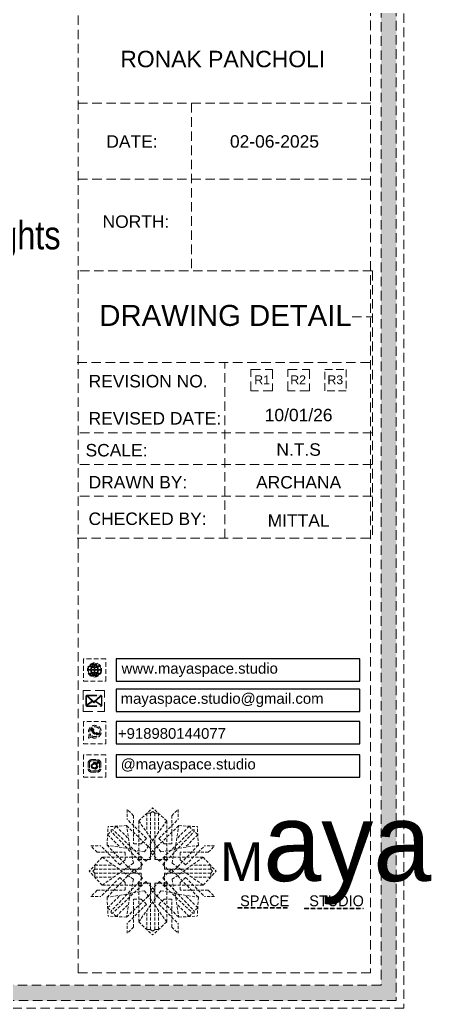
# Model space of a CAD drawing. Header units: millimetres. Extents: x 56222 to 3066687, y -650199 to -121287.
# Drawn here: x 134266.8 to 134310.4, y -183615.9 to -183511.1 of the extents above; entities that cross this region are included whole.
import ezdxf
from ezdxf import colors
from ezdxf.entities.mleader import LeaderData, LeaderLine
from ezdxf.enums import TextEntityAlignment as Align
from ezdxf.math import Vec2, Vec3

# ---------------------------------------------------------------- set-up
doc = ezdxf.new("R2010")
doc.units = ezdxf.units.MM
doc.header["$MEASUREMENT"] = 0
doc.linetypes.add('DASHEDX2', pattern=[1.5, 1, -0.5])
for name, color, linetype, lineweight in [('Dimension', 10, 'DASHEDX2', 20), ('NAME PLATE', 7, 'Continuous', 25), ('Text', 7, 'Continuous', 15)]:
    doc.layers.add(name, color=color, linetype=linetype, lineweight=lineweight)
doc.styles.add('Arial', font='arial.ttf')
doc.styles.get("Standard").update_dxf_attribs({"font": 'arial.ttf', "height": 6})
doc.styles.add('style4', font='ARIALN.TTF')

# ---------------------------------------------------------------- blocks, each defined once
blk = doc.blocks.new('FSFSF')
at = {"color": 42, "lineweight": 5, "true_color": 0xe0ac11}
for p, q in [((28600.03, 143.51), (28600.03, 140.16)), ((28602.15, 141.41), (28600.03, 143.51)), ((28603.86, 139.69), (28608.58, 144.08)), ((28613.31, 139.69), (28608.58, 144.08)), ((28615.02, 141.41), (28617.14, 143.51)), ((28617.14, 143.51), (28617.14, 140.16)), ((28606.47, 133.76), (28600.03, 140.16)), ((28602.15, 141.41), (28602.15, 131.95)), ((28607.9, 142.22), (28606.58, 142.22)), ((28606.58, 142.22), (28606.58, 135.84)), ((28607.9, 142.22), (28608.58, 142.85)), ((28607.9, 142.22), (28607.9, 126.58)), ((28609.27, 142.22), (28608.59, 142.85)), ((28609.27, 142.22), (28609.27, 126.58)), ((28609.27, 142.22), (28610.59, 142.22)), ((28610.59, 142.22), (28610.59, 135.84)), ((28610.7, 133.76), (28617.14, 140.16)), ((28615.02, 141.41), (28615.02, 131.95)), ((28593.19, 131.45), (28593.54, 137.71)), ((28599.8, 138.06), (28593.54, 137.71)), ((28596.24, 137.86), (28595.12, 136.69)), ((28596.24, 137.86), (28600.47, 133.65)), ((28601.03, 130), (28599.8, 138.06)), ((28599.8, 138.05), (28608.58, 129.56)), ((28603.86, 126.58), (28603.86, 139.69)), ((28603.86, 139.69), (28608.58, 133.02)), ((28613.31, 139.69), (28608.59, 133.02)), ((28617.37, 138.05), (28608.59, 129.56)), ((28613.31, 126.58), (28613.31, 139.69)), ((28616.14, 130), (28617.37, 138.06)), ((28620.93, 137.86), (28616.7, 133.65)), ((28617.37, 138.06), (28623.63, 137.71)), ((28620.93, 137.86), (28622.05, 136.69)), ((28624, 131.45), (28623.65, 137.71)), ((28593.39, 135), (28594.56, 136.12)), ((28593.39, 135), (28597.6, 130.78)), ((28595.12, 136.69), (28594.53, 136.69)), ((28594.56, 136.12), (28594.56, 136.71)), ((28605.17, 124.98), (28594.56, 136.12)), ((28606.27, 126.08), (28595.12, 136.69)), ((28606.47, 133.76), (28604.75, 131.95)), ((28610.7, 133.76), (28612.42, 131.95)), ((28610.9, 126.08), (28622.05, 136.69)), ((28612.02, 124.98), (28622.62, 136.12)), ((28623.8, 135), (28619.59, 130.78)), ((28622.05, 136.69), (28622.64, 136.69)), ((28622.62, 136.12), (28622.62, 136.71)), ((28623.8, 135), (28622.62, 136.12)), ((28587.73, 131.22), (28591.08, 131.22)), ((28589.84, 129.1), (28587.73, 131.22)), ((28597.49, 124.78), (28591.08, 131.22)), ((28593.19, 131.45), (28601.69, 122.67)), ((28601.25, 130.22), (28593.19, 131.45)), ((28602.07, 125.39), (28601.25, 130.22)), ((28604.75, 131.95), (28602.15, 131.95)), ((28605.86, 129.18), (28608.58, 133.02)), ((28611.31, 129.18), (28608.59, 133.02)), ((28612.42, 131.95), (28615.02, 131.95)), ((28615.12, 125.39), (28615.94, 130.22)), ((28623.99, 131.45), (28615.5, 122.67)), ((28615.94, 130.22), (28624, 131.45)), ((28619.7, 124.78), (28626.1, 131.22)), ((28629.45, 131.22), (28626.1, 131.22)), ((28627.34, 129.1), (28629.45, 131.22)), ((28591.56, 127.39), (28587.17, 122.66)), ((28589.84, 129.1), (28599.29, 129.1)), ((28604.66, 127.39), (28591.56, 127.39)), ((28591.56, 127.39), (28598.23, 122.67)), ((28599.29, 126.5), (28599.29, 129.1)), ((28605.86, 129.18), (28601.03, 130)), ((28603.68, 126.54), (28603.68, 127.39)), ((28604.71, 127.57), (28603.86, 127.57)), ((28604.66, 123.35), (28604.66, 127.39)), ((28604.7, 126.58), (28604.71, 127.57)), ((28606.27, 126.08), (28608.58, 128.27)), ((28607.9, 128.92), (28608.58, 129.56)), ((28607.9, 128.92), (28608.58, 128.27)), ((28609.27, 128.92), (28608.59, 129.56)), ((28609.27, 128.92), (28608.59, 128.27)), ((28610.9, 126.08), (28608.59, 128.27)), ((28611.31, 129.18), (28616.14, 130)), ((28612.46, 126.58), (28612.46, 127.57)), ((28612.46, 127.57), (28613.31, 127.57)), ((28612.52, 123.35), (28612.52, 127.39)), ((28612.52, 127.39), (28625.63, 127.39)), ((28613.51, 126.54), (28613.51, 127.39)), ((28627.34, 129.1), (28617.89, 129.1)), ((28617.89, 126.5), (28617.89, 129.1)), ((28625.63, 127.39), (28618.96, 122.67)), ((28625.63, 127.39), (28630.02, 122.66)), ((28589.03, 123.35), (28589.03, 124.67)), ((28589.03, 124.67), (28595.4, 124.67)), ((28597.49, 124.78), (28599.29, 126.5)), ((28602.07, 125.39), (28598.23, 122.67)), ((28605.17, 124.98), (28602.97, 122.67)), ((28604.66, 126.54), (28603.68, 126.54)), ((28607.9, 126.58), (28603.86, 126.58)), ((28609.27, 126.58), (28613.31, 126.58)), ((28612.02, 124.98), (28614.21, 122.67)), ((28612.52, 126.54), (28613.51, 126.54)), ((28615.12, 125.39), (28618.96, 122.67)), ((28619.7, 124.78), (28617.89, 126.5)), ((28628.16, 124.67), (28621.78, 124.67)), ((28628.16, 123.35), (28628.16, 124.67)), ((28591.56, 117.94), (28587.17, 122.66)), ((28589.03, 123.35), (28588.4, 122.67)), ((28589.03, 121.98), (28588.4, 122.65)), ((28589.03, 123.35), (28604.66, 123.35)), ((28589.03, 121.98), (28604.66, 121.98)), ((28589.03, 121.98), (28589.03, 120.66)), ((28589.03, 120.66), (28595.4, 120.66)), ((28597.49, 120.54), (28591.08, 114.11)), ((28591.56, 117.94), (28598.23, 122.65)), ((28593.19, 113.88), (28601.69, 122.65)), ((28605.17, 120.35), (28594.56, 109.2)), ((28597.49, 120.54), (28599.29, 118.83)), ((28602.07, 119.94), (28598.23, 122.65)), ((28602.33, 123.35), (28601.69, 122.67)), ((28602.33, 121.98), (28601.69, 122.65)), ((28602.33, 123.35), (28602.97, 122.67)), ((28602.33, 121.98), (28602.97, 122.65)), ((28605.17, 120.35), (28602.97, 122.65)), ((28604.66, 121.98), (28604.66, 117.94)), ((28612.02, 120.35), (28614.21, 122.65)), ((28612.02, 120.35), (28622.62, 109.2)), ((28628.16, 123.35), (28612.52, 123.35)), ((28612.52, 121.98), (28612.52, 117.94)), ((28628.16, 121.98), (28612.52, 121.98)), ((28614.85, 123.35), (28614.21, 122.67)), ((28614.85, 121.98), (28614.21, 122.65)), ((28614.85, 123.35), (28615.5, 122.67)), ((28614.85, 121.98), (28615.5, 122.65)), ((28615.12, 119.94), (28618.96, 122.65)), ((28623.99, 113.88), (28615.5, 122.65)), ((28619.7, 120.54), (28617.89, 118.83)), ((28625.63, 117.94), (28618.96, 122.65)), ((28619.7, 120.54), (28626.1, 114.11)), ((28628.16, 120.66), (28621.78, 120.66)), ((28625.63, 117.94), (28630.02, 122.66)), ((28628.16, 123.35), (28628.78, 122.67)), ((28628.16, 121.98), (28628.78, 122.65)), ((28628.16, 121.98), (28628.16, 120.66)), ((28604.66, 117.94), (28591.56, 117.94)), ((28606.27, 119.15), (28595.12, 108.54)), ((28599.29, 118.83), (28599.29, 116.23)), ((28602.07, 119.94), (28601.25, 115.1)), ((28604.66, 118.78), (28603.68, 118.78)), ((28603.68, 118.78), (28603.68, 117.94)), ((28607.9, 118.65), (28603.86, 118.65)), ((28603.86, 118.65), (28603.86, 105.54)), ((28604.71, 117.66), (28603.86, 117.66)), ((28604.7, 118.65), (28604.71, 117.66)), ((28606.27, 119.15), (28608.58, 116.96)), ((28607.9, 103.01), (28607.9, 118.65)), ((28607.9, 116.31), (28608.58, 116.96)), ((28610.9, 119.15), (28608.59, 116.96)), ((28609.27, 116.31), (28608.59, 116.96)), ((28609.27, 118.65), (28613.31, 118.65)), ((28609.27, 103.01), (28609.27, 118.65)), ((28610.9, 119.15), (28622.05, 108.54)), ((28612.46, 118.65), (28612.46, 117.66)), ((28612.46, 117.66), (28613.31, 117.66)), ((28612.52, 118.78), (28613.51, 118.78)), ((28612.52, 117.94), (28625.63, 117.94)), ((28613.31, 118.65), (28613.31, 105.54)), ((28613.51, 118.78), (28613.51, 117.94)), ((28615.12, 119.94), (28615.94, 115.1)), ((28617.89, 118.83), (28617.89, 116.23)), ((28589.84, 116.23), (28587.73, 114.11)), ((28587.73, 114.11), (28591.08, 114.11)), ((28589.84, 116.23), (28599.29, 116.23)), ((28601.25, 115.1), (28593.19, 113.87)), ((28593.19, 113.87), (28593.54, 107.62)), ((28593.39, 110.32), (28597.6, 114.55)), ((28599.8, 107.17), (28608.58, 115.67)), ((28601.03, 115.23), (28599.8, 107.17)), ((28605.86, 116.05), (28601.03, 115.23)), ((28605.86, 116.05), (28608.58, 112.21)), ((28607.9, 116.31), (28608.58, 115.67)), ((28609.27, 116.31), (28608.59, 115.67)), ((28611.31, 116.05), (28608.59, 112.21)), ((28617.37, 107.17), (28608.59, 115.67)), ((28611.31, 116.05), (28616.14, 115.23)), ((28615.94, 115.1), (28624, 113.87)), ((28616.14, 115.23), (28617.37, 107.17)), ((28627.34, 116.23), (28617.89, 116.23)), ((28623.8, 110.32), (28619.59, 114.55)), ((28624, 113.87), (28623.65, 107.62)), ((28629.45, 114.11), (28626.1, 114.11)), ((28627.34, 116.23), (28629.45, 114.11)), ((28593.39, 110.32), (28594.56, 109.2)), ((28596.24, 107.37), (28600.47, 111.58)), ((28606.47, 111.47), (28600.03, 105.07)), ((28602.15, 103.82), (28602.15, 113.27)), ((28604.75, 113.27), (28602.15, 113.27)), ((28603.86, 105.54), (28608.58, 112.21)), ((28606.47, 111.47), (28604.75, 113.27)), ((28613.31, 105.54), (28608.59, 112.21)), ((28610.7, 111.47), (28612.42, 113.27)), ((28610.7, 111.47), (28617.14, 105.07)), ((28612.42, 113.27), (28615.02, 113.27)), ((28615.02, 103.82), (28615.02, 113.27)), ((28620.93, 107.37), (28616.7, 111.58)), ((28623.8, 110.32), (28622.62, 109.2)), ((28599.8, 107.17), (28593.54, 107.52)), ((28595.12, 108.54), (28594.53, 108.54)), ((28594.56, 109.2), (28594.56, 108.61)), ((28596.24, 107.37), (28595.12, 108.54)), ((28606.58, 103.01), (28606.58, 109.38)), ((28610.59, 103.01), (28610.59, 109.38)), ((28617.37, 107.17), (28623.63, 107.52)), ((28620.93, 107.37), (28622.05, 108.54)), ((28622.05, 108.54), (28622.64, 108.54)), ((28622.62, 109.2), (28622.62, 108.61)), ((28600.03, 101.71), (28600.03, 105.07)), ((28602.15, 103.82), (28600.03, 101.71)), ((28603.86, 105.54), (28608.58, 101.15)), ((28613.31, 105.54), (28608.58, 101.15)), ((28615.02, 103.82), (28617.14, 101.71)), ((28617.14, 101.71), (28617.14, 105.07)), ((28607.9, 103.01), (28606.58, 103.01)), ((28607.9, 103.01), (28608.58, 102.38)), ((28609.27, 103.01), (28608.59, 102.38)), ((28609.27, 103.01), (28610.59, 103.01))]:
    blk.add_line(p, q, dxfattribs=at)
blk = doc.blocks.new('hgwg')
at = {"layer": 'Dimension', "true_color": 0xd39e00}
h = blk.add_hatch(color=42, dxfattribs=at)
h.dxf.hatch_style = 1
h.paths.add_polyline_path([(27505.71, 45.05), (27494.27, 45.05), (27494.27, 44.9), (27505.71, 44.9)])
h = blk.add_hatch(color=42, dxfattribs=at)
h.dxf.hatch_style = 1
h.paths.add_polyline_path([(27523.3, 44.9), (27509.68, 44.9), (27509.68, 44.75), (27523.3, 44.75)])
at = {"layer": 'Dimension', "color": 42, "true_color": 0xd39e00}
for p, q in [((27494.27, 45.05), (27505.71, 45.05)), ((27494.27, 44.9), (27494.27, 45.05)), ((27494.27, 44.9), (27505.71, 44.9)), ((27505.71, 45.05), (27505.71, 44.9)), ((27509.68, 44.9), (27523.3, 44.9)), ((27509.68, 44.9), (27509.68, 44.75)), ((27509.68, 44.75), (27523.3, 44.75)), ((27523.3, 44.75), (27523.3, 44.9))]:
    blk.add_line(p, q, dxfattribs=at)
at = {"layer": 'Dimension', "color": 42, "true_color": 0xd39e00, "attachment_point": 1}
for s, width, insert, char_height in [('{\\fCinzel|b0|i0|c0|p2;\\H1.5x;M\\fAmsterdam One|b0|i0|c0|p2;\\H2x;aya}', 85.3277, (27490.17, 69.17), 6), ('{\\fCinzel|b0|i0|c0|p0;SPACE     STUDIO}', 66.129, (27494.83, 47.86), 2.5)]:
    blk.add_mtext_dynamic_manual_height_columns(s, width=width, gutter_width=30, heights=[0], dxfattribs=dict(at, insert=insert, char_height=char_height))
blk = doc.blocks.new('aggerg')
at = {"layer": 'Dimension', "color": 42, "true_color": 0xd39e00}
blk.add_lwpolyline([(-1.41, 1.41), (1.41, 1.41), (1.41, -1.41), (-1.41, -1.41)], close=True, dxfattribs=at)
at = {"layer": 'NAME PLATE', "lineweight": 0, "insert": (-0.03, 0.62), "char_height": 1.151, "width": 2.2458, "attachment_point": 2, "style": 'Arial'}
blk.add_mtext('R3', dxfattribs=at)
blk = doc.blocks.new('QEGW4TG')
at = {"layer": 'Dimension', "true_color": 0x000000}
h = blk.add_hatch(color=18, dxfattribs=at)
h.dxf.hatch_style = 1
h.paths.add_polyline_path([(2.69, 1.93, 0.170513), (2.95, 1.97, 0.190337), (3.11, 2.18, 0.316231), (3.07, 2.28), (2.79, 2.37, 0.273721), (2.69, 2.34, 0.040749), (2.63, 2.27, -0.441282), (2.53, 2.25, -0.11828), (2.06, 2.64, -0.441282), (2.07, 2.74, 0.040749), (2.13, 2.81, 0.290083), (2.14, 2.92), (2.01, 3.18, 0.316231), (1.91, 3.2, 0.190337), (1.73, 3, 0.170513), (1.72, 2.74, 0.252784)], flags=0)
h.paths.add_polyline_path([(1.19, 1.98), (1.03, 1.3, 0.550912), (1.11, 1.23), (1.75, 1.39, 6.344125)])
h.paths.add_polyline_path([(1.81, 1.7), (1.4, 1.6), (1.5, 2.03, -9.071339)], flags=16)
h.paths.add_polyline_path([(3.11, 2.16, -0.17811), (2.95, 1.97, -0.170513), (2.69, 1.93, -0.252784), (1.72, 2.74, -0.170513), (1.73, 3, -0.17811), (1.89, 3.19, -0.370089), (2.01, 3.18), (2.14, 2.92, -0.307185), (2.13, 2.8, -0.041087), (2.06, 2.73, 0.321676), (2.05, 2.65, 0.126524), (2.55, 2.24, 0.312216), (2.62, 2.26, -0.041087), (2.68, 2.34, -0.290673), (2.79, 2.37), (3.07, 2.28, -0.370089)], flags=0)
h = blk.add_hatch(color=18, dxfattribs=at)
h.dxf.hatch_style = 1
h.paths.add_polyline_path([(2.79, 2.37, 0.273721), (2.69, 2.34, 0.040749), (2.63, 2.27, -0.441282), (2.53, 2.25, -0.11828), (2.06, 2.64, -0.441282), (2.07, 2.74, 0.040749), (2.13, 2.81, 0.290083), (2.14, 2.92), (2.01, 3.18, 0.316231), (1.91, 3.2, 0.190337), (1.73, 3, 0.170513), (1.72, 2.74, 0.252784), (2.69, 1.93, 0.170513), (2.95, 1.97, 0.190337), (3.11, 2.18, 0.316231), (3.07, 2.28)])
for p, q in [((2.01, 3.18), (2.14, 2.92)), ((3.07, 2.28), (2.8, 2.36)), ((1.19, 1.98), (1.03, 1.3)), ((1.1, 1.23), (1.75, 1.39)), ((1.5, 2.03), (1.4, 1.6)), ((1.4, 1.6), (1.81, 1.7))]:
    blk.add_line(p, q)
blk.add_lwpolyline([(0, 0), (4.68, 0), (4.68, 4.68), (0, 4.68)], close=True)
for centre, radius, start, end in [((2.39, 2.56), 1.34, 241.4727, 205.6422), ((2.39, 2.56), 1.04, 235.9962, 210.8333), ((2.09, 2.87), 0.39, 159.7007, 198.4072), ((2.96, 3.23), 1.33, 201.4218, 258.1669), ((2.07, 2.87), 0.364, 118.9685, 159.3648), ((1.94, 3.12), 0.0896, 41.8985, 123.1344), ((2.11, 2.68), 0.066, 135.9932, 224.8892), ((1.67, 3.16), 0.586, 312.4617, 321.8728), ((3.12, 3.42), 1.31, 216.5455, 243.5279), ((2.05, 2.87), 0.104, 320.3924, 28.6971), ((2.57, 2.3), 0.066, 234.2482, 323.1441), ((3.11, 1.94), 0.586, 137.2645, 146.6756), ((2.76, 2.27), 0.104, 70.4402, 138.745), ((2.76, 2.29), 0.364, 299.7725, 340.1688), ((3.03, 2.2), 0.0896, 336.0029, 57.2388), ((1.09, 1.29), 0.0598, 164.8483, 282.1458), ((2.75, 2.31), 0.39, 260.7301, 299.4366)]:
    blk.add_arc(centre, radius, start, end)
blk = doc.blocks.new('ASGERG')
at = {"layer": 'Dimension', "true_color": 0x000000}
h = blk.add_hatch(color=18, dxfattribs=at)
h.dxf.hatch_style = 1
h.paths.add_polyline_path([(0.99, 1.7, 0.353872), (1.69, 1.03), (2.96, 1.03, 0.353872), (3.66, 1.7), (3.66, 2.99, 0.353872), (2.96, 3.67), (1.69, 3.67, 0.353872), (0.99, 2.99)])
h.paths.add_polyline_path([(1.27, 2.97, -0.353872), (1.72, 3.4), (2.94, 3.4, -0.353872), (3.38, 2.97), (3.38, 1.72, -0.353872), (2.94, 1.3), (1.72, 1.3, -0.353872), (1.27, 1.72)], flags=16)
h.paths.add_polyline_path([(3.02, 2.35, -1), (1.64, 2.35, -1)], flags=0)
h.paths.add_polyline_path([(2.74, 2.35, -1), (1.92, 2.35, -1)], flags=0)
h.paths.add_polyline_path([(2.86, 3.02, -1), (3.19, 3.02, -1)], flags=0)
h.paths.add_polyline_path([(1.64, 2.35, 1), (3.02, 2.35, 1)], flags=0)
h = blk.add_hatch(color=18, dxfattribs=at)
h.dxf.hatch_style = 1
h.paths.add_polyline_path([(1.64, 2.35, 1), (3.02, 2.35, 1)])
h.paths.add_polyline_path([(2.74, 2.35, -1), (1.92, 2.35, -1)], flags=16)
h = blk.add_hatch(color=18, dxfattribs=at)
h.dxf.hatch_style = 1
h.paths.add_polyline_path([(3.19, 3.02, 1), (2.86, 3.02, 1)])
for p, q in [((0.99, 2.99), (0.99, 1.7)), ((1.27, 2.97), (1.27, 1.72)), ((1.69, 3.67), (2.96, 3.67)), ((2.94, 3.4), (1.72, 3.4)), ((3.38, 2.97), (3.38, 1.72)), ((3.66, 2.99), (3.66, 1.7)), ((1.69, 1.03), (2.96, 1.03)), ((2.94, 1.3), (1.72, 1.3))]:
    blk.add_line(p, q)
blk.add_lwpolyline([(0, 0), (4.68, 0), (4.68, 4.68), (0, 4.68)], close=True)
for centre, radius in [((2.33, 2.35), 0.694), ((2.33, 2.35), 0.414), ((3.02, 3.02), 0.168)]:
    blk.add_circle(centre, radius)
for centre, radius, start, end in [((1.76, 2.89), 0.778, 94.8631, 172.8127), ((1.76, 2.91), 0.491, 94.8631, 172.8127), ((2.9, 2.91), 0.491, 7.1873, 85.1369), ((2.89, 2.89), 0.778, 7.1873, 85.1369), ((1.76, 1.8), 0.778, 187.1873, 265.1369), ((1.76, 1.78), 0.491, 187.1873, 265.1369), ((2.9, 1.78), 0.491, 274.8631, 352.8127), ((2.89, 1.8), 0.778, 274.8631, 352.8127)]:
    blk.add_arc(centre, radius, start, end)
blk = doc.blocks.new('DTGWEGEARG')
at = {"layer": 'Dimension', "true_color": 0x000000}
h = blk.add_hatch(color=18, dxfattribs=at)
h.dxf.hatch_style = 1
h.paths.add_polyline_path([(3.83, 2.34, 1), (0.85, 2.34, 1)])
h.paths.add_polyline_path([(2.51, 1.01, 0.105795), (2.96, 1.58, -0.055205), (3.3, 1.41, -0.169822)], flags=16)
h.paths.add_polyline_path([(2.41, 1.12), (2.41, 1.69, -0.058279), (2.81, 1.63, -0.103353)], flags=16)
h.paths.add_polyline_path([(2.26, 1.13, -0.101741), (1.87, 1.63, -0.057171), (2.26, 1.69)], flags=16)
h.paths.add_polyline_path([(2.17, 1.01, -0.169822), (1.38, 1.41, -0.055205), (1.72, 1.58, 0.105795)], flags=16)
h.paths.add_polyline_path([(3.02, 1.72, 0.081336), (3.13, 2.27), (3.68, 2.27, -0.152069), (3.4, 1.52, 0.05687)], flags=16)
h.paths.add_polyline_path([(2.87, 1.77, 0.061945), (2.41, 1.84), (2.41, 2.27), (2.98, 2.27, -0.081344)], flags=16)
h.paths.add_polyline_path([(2.26, 1.84, 0.060923), (1.8, 1.77, -0.081344), (1.7, 2.27), (2.26, 2.27)], flags=16)
h.paths.add_polyline_path([(1.66, 1.72, 0.05687), (1.28, 1.52, -0.152069), (1, 2.27), (1.55, 2.27, 0.081336)], flags=16)
h.paths.add_polyline_path([(2.41, 2.42), (2.41, 2.83, 0.061945), (2.87, 2.91, -0.080009), (2.98, 2.42)], flags=16)
h.paths.add_polyline_path([(3.13, 2.42, 0.080116), (3.02, 2.96, 0.05687), (3.4, 3.16, 0.028258), (3.3, 3.27, -0.055205), (2.96, 3.1, 0.105795), (2.51, 3.67, -0.36029), (3.68, 2.42)], flags=16)
h.paths.add_polyline_path([(2.26, 2.42), (1.7, 2.42, -0.080009), (1.8, 2.91, 0.060923), (2.26, 2.84)], flags=16)
h.paths.add_polyline_path([(1.55, 2.42), (1, 2.42, -0.150466), (1.28, 3.16, 0.05687), (1.66, 2.96, 0.080116)], flags=16)
h.paths.add_polyline_path([(2.41, 2.98), (2.41, 3.56, -0.103353), (2.81, 3.05, -0.058279)], flags=16)
h.paths.add_polyline_path([(2.26, 2.99, -0.057171), (1.87, 3.05, -0.101741), (2.26, 3.55)], flags=16)
h.paths.add_polyline_path([(1.72, 3.1, -0.055205), (1.38, 3.27, -0.169822), (2.17, 3.67, 0.105795)], flags=16)
blk.add_lwpolyline([(0, 0), (4.68, 0), (4.68, 4.68), (0, 4.68)], close=True)
at = {"layer": 'Dimension', "color": 18, "true_color": 0x000000}
for p, q in [((1, 2.42), (1.55, 2.42)), ((1, 2.27), (1.55, 2.27)), ((1.7, 2.42), (2.26, 2.42)), ((1.7, 2.27), (2.26, 2.27)), ((2.26, 3.55), (2.26, 2.99)), ((2.26, 2.84), (2.26, 2.42)), ((2.26, 2.27), (2.26, 1.84)), ((2.41, 3.56), (2.41, 2.98)), ((2.41, 2.83), (2.41, 2.42)), ((2.41, 2.42), (2.98, 2.42)), ((2.41, 2.27), (2.98, 2.27)), ((2.41, 2.27), (2.41, 1.84)), ((3.13, 2.42), (3.68, 2.42)), ((3.13, 2.27), (3.68, 2.27)), ((2.26, 1.69), (2.26, 1.13)), ((2.41, 1.69), (2.41, 1.12))]:
    blk.add_line(p, q, dxfattribs=at)
blk.add_circle((2.34, 2.34), 1.49, dxfattribs=at)
for centre, radius, start, end in [((2.34, 2.34), 1.34, 142.3819, 176.6093), ((2.34, 2.34), 1.34, 183.0315, 217.6181), ((2.34, 4.74), 1.9, 236.1399, 249.1595), ((2.34, 2.34), 1.34, 97.3549, 135.9073), ((2.34, 4.74), 1.75, 236.7417, 249.3811), ((3.28, 2.34), 1.73, 159.0567, 177.3789), ((3.28, 2.34), 1.73, 182.3435, 200.9433), ((3.28, 2.34), 1.58, 158.8325, 177.1302), ((3.28, 2.34), 1.58, 182.5658, 201.1675), ((3.28, 2.34), 1.73, 129.9301, 154.0867), ((2.34, 4.74), 1.9, 253.6799, 267.6253), ((3.28, 2.34), 1.58, 130.1073, 153.3446), ((2.34, 4.74), 1.75, 254.3336, 267.422), ((1.4, 2.34), 1.58, 26.6554, 50.2584), ((2.34, 4.74), 1.75, 272.3248, 285.6664), ((2.34, 4.74), 1.9, 272.1415, 286.3201), ((2.34, 2.34), 1.34, 3.3907, 82.6451), ((1.4, 2.34), 1.73, 25.9133, 50.0699), ((1.4, 2.34), 1.58, 2.8698, 21.1675), ((1.4, 2.34), 1.58, 338.8325, 357.4342), ((2.34, 4.74), 1.75, 290.6189, 303.2583), ((2.34, 4.74), 1.9, 290.8405, 303.8601), ((1.4, 2.34), 1.73, 2.6211, 20.9433), ((1.4, 2.34), 1.73, 339.0567, 357.6565), ((2.34, 2.34), 1.34, 322.3819, 356.9685), ((2.34, -0.06), 1.9, 110.8405, 123.8601), ((2.34, -0.06), 1.75, 110.6189, 123.2583), ((2.34, 2.34), 1.34, 224.0927, 262.6451), ((3.28, 2.34), 1.73, 205.9133, 230.0699), ((2.34, -0.06), 1.9, 92.3747, 106.3201), ((2.34, -0.06), 1.75, 92.578, 105.6664), ((3.28, 2.34), 1.58, 206.6554, 229.8927), ((2.34, -0.06), 1.9, 73.6799, 87.8585), ((2.34, -0.06), 1.75, 74.3336, 87.6752), ((1.4, 2.34), 1.58, 309.7416, 333.3446), ((1.4, 2.34), 1.73, 309.9301, 334.0867), ((2.34, 2.34), 1.34, 277.3549, 315.9073), ((2.34, -0.06), 1.75, 56.7417, 69.3811), ((2.34, -0.06), 1.9, 56.1399, 69.1595)]:
    blk.add_arc(centre, radius, start, end, dxfattribs=at)

msp = doc.modelspace()

# ---------------------------------------------------------------- hatches: boundary and pattern name
at = {"layer": 'Dimension', "true_color": 0xd39e00}
h = msp.add_hatch(color=42, dxfattribs=at)
h.paths.add_polyline_path([(134076, -183452.75), (134076, -183615.12), (134306.67, -183615.12), (134306.67, -183452.75)])
h.paths.add_polyline_path([(134077.62, -183454.37), (134305.06, -183454.37), (134305.06, -183613.5), (134077.62, -183613.5)], flags=16)
at = {"layer": 'Dimension', "true_color": 0x000000}
h = msp.add_hatch(color=18, dxfattribs=at)
h.dxf.hatch_style = 1
h.paths.add_polyline_path([(134275.32, -183583.93, 0.414214), (134275.49, -183583.76), (134275.49, -183582.9, 0.414214), (134275.32, -183582.72), (134273.95, -183582.72, 0.414214), (134273.78, -183582.9), (134273.78, -183583.76, 0.414214), (134273.95, -183583.93)])
h.paths.add_polyline_path([(134274.76, -183583.41), (134275.39, -183583.83, -0.198912), (134275.32, -183583.86), (134273.95, -183583.86, -0.198912), (134273.88, -183583.83), (134274.51, -183583.41), (134274.63, -183583.53)], flags=16)
h.paths.add_polyline_path([(134274.63, -183583.44), (134273.94, -183582.79, -0.028783), (134273.95, -183582.79), (134275.32, -183582.79, -0.028783), (134275.33, -183582.79)], flags=16)
h.paths.add_polyline_path([(134274.81, -183583.36), (134275.39, -183582.82, -0.202482), (134275.43, -183582.9), (134275.43, -183583.76, -0.043076), (134275.42, -183583.77)], flags=16)
h.paths.add_polyline_path([(134274.46, -183583.36), (134273.85, -183583.77, -0.043076), (134273.84, -183583.76), (134273.84, -183582.9, -0.202482), (134273.88, -183582.82)], flags=16)

# ---------------------------------------------------------------- linework, layer by layer
at = {"color": 18, "true_color": 0x000000, "elevation": 0.12}
for points in [[(134276.98, -183581.24), (134302.82, -183581.24), (134302.82, -183578.87), (134276.98, -183578.87)], [(134276.98, -183584.46), (134302.82, -183584.46), (134302.82, -183582.1), (134276.98, -183582.1)], [(134276.99, -183587.9), (134302.82, -183587.9), (134302.82, -183585.54), (134276.99, -183585.54)], [(134276.98, -183591.42), (134302.82, -183591.42), (134302.82, -183589.06), (134276.98, -183589.06)]]:
    msp.add_lwpolyline(points, close=True, dxfattribs=at)
at = {"layer": 'Dimension', "color": 42, "true_color": 0xd39e00}
for p, q in [((134303.96, -183519.96, 0.12), (134272.96, -183519.96, 0.12)), ((134284.96, -183519.96, 0.12), (134284.96, -183537.75, 0.12)), ((134303.96, -183528.01, 0.12), (134272.96, -183528.01, 0.12)), ((134304.15, -183537.75, 0.12), (134272.87, -183537.75, 0.12)), ((134304.15, -183537.75, 0.12), (134304.15, -183566.09, 0.12)), ((134301.99, -183542.61, 0.12), (134304.15, -183542.61, 0.12)), ((134272.87, -183547.47, 0.12), (134304.15, -183547.47, 0.12)), ((134288.51, -183566.09, 0.12), (134288.51, -183547.47, 0.12)), ((134304.15, -183554.91, 0.12), (134272.87, -183554.91, 0.12)), ((134304.15, -183558.27, 0.12), (134272.87, -183558.27, 0.12)), ((134304.15, -183561.62, 0.12), (134272.87, -183561.62, 0.12)), ((134272.87, -183566.09, 0.12), (134304.15, -183566.09, 0.12))]:
    msp.add_line(p, q, dxfattribs=at)
at = {"layer": 'Dimension', "color": 18, "true_color": 0x000000}
for p, q in [((134273.78, -183582.9, 0.12), (134273.78, -183583.76, 0.12)), ((134273.84, -183582.9, 0.12), (134273.84, -183583.76, 0.12)), ((134273.88, -183582.82, 0.12), (134274.46, -183583.36, 0.12)), ((134273.94, -183582.79, 0.12), (134274.63, -183583.44, 0.12)), ((134273.95, -183582.72, 0.12), (134275.32, -183582.72, 0.12)), ((134273.95, -183582.79, 0.12), (134275.32, -183582.79, 0.12)), ((134274.63, -183583.44, 0.12), (134275.33, -183582.79, 0.12)), ((134274.81, -183583.36, 0.12), (134275.39, -183582.82, 0.12)), ((134275.43, -183582.9, 0.12), (134275.43, -183583.76, 0.12)), ((134275.49, -183582.9, 0.12), (134275.49, -183583.76, 0.12)), ((134273.85, -183583.77, 0.12), (134274.46, -183583.36, 0.12)), ((134273.88, -183583.83, 0.12), (134274.51, -183583.41, 0.12)), ((134273.95, -183583.86, 0.12), (134275.32, -183583.86, 0.12)), ((134273.95, -183583.93, 0.12), (134275.32, -183583.93, 0.12)), ((134274.51, -183583.41, 0.12), (134274.63, -183583.53, 0.12)), ((134274.63, -183583.53, 0.12), (134274.76, -183583.41, 0.12)), ((134275.39, -183583.83, 0.12), (134274.76, -183583.41, 0.12)), ((134275.42, -183583.77, 0.12), (134274.81, -183583.36, 0.12))]:
    msp.add_line(p, q, dxfattribs=at)
at = {"layer": 'Dimension', "color": 42, "true_color": 0xd39e00, "elevation": 0.12}
for points in [[(134075.19, -183451.95), (134307.48, -183451.95), (134307.48, -183615.93), (134075.19, -183615.93)], [(134076, -183452.75), (134306.67, -183452.75), (134306.67, -183615.12), (134076, -183615.12)], [(134077.62, -183454.37), (134305.06, -183454.37), (134305.06, -183613.5), (134077.62, -183613.5)], [(134272.96, -183612.17), (134272.96, -183455.71), (134303.96, -183455.71), (134303.96, -183612.17)], [(134291.28, -183548.19), (134293.56, -183548.19), (134293.56, -183550.47), (134291.28, -183550.47)], [(134295.19, -183548.19), (134297.47, -183548.19), (134297.47, -183550.47), (134295.19, -183550.47)]]:
    msp.add_lwpolyline(points, close=True, dxfattribs=at)
at = {"layer": 'Dimension', "elevation": 0.12}
msp.add_lwpolyline([(134273.51, -183584.48), (134275.76, -183584.48), (134275.76, -183582.23), (134273.51, -183582.23)], close=True, dxfattribs=at)
at = {"layer": 'Dimension', "color": 18, "true_color": 0x000000}
for centre, radius, start, end in [((134273.95, -183582.9, 0.12), 0.172, 90, 180), ((134273.95, -183582.9, 0.12), 0.107, 134.2135, 180), ((134273.95, -183582.9, 0.12), 0.107, 90, 96.5948), ((134275.32, -183582.9, 0.12), 0.172, 0, 90), ((134275.32, -183582.9, 0.12), 0.107, 83.4052, 90), ((134275.32, -183582.9, 0.12), 0.107, 0, 45.7865), ((134273.95, -183583.76, 0.12), 0.172, 180, 270), ((134273.95, -183583.76, 0.12), 0.107, 180, 189.8662), ((134273.95, -183583.76, 0.12), 0.107, 225, 270), ((134275.32, -183583.76, 0.12), 0.172, 270, 0), ((134275.32, -183583.76, 0.12), 0.107, 270, 315), ((134275.32, -183583.76, 0.12), 0.107, 350.1338, 0)]:
    msp.add_arc(centre, radius, start, end, dxfattribs=at)

# ---------------------------------------------------------------- block references
at = {"layer": 'Dimension', "xscale": 0.5049933623147335, "yscale": 0.5049933623147335, "zscale": 0.5049933623147335}
msp.add_blockref('DTGWEGEARG', (134273.52, -183581.24, 0.12), dxfattribs=at)
at = {"layer": 'Dimension', "color": 42, "true_color": 0xd39e00}
for name, p, xscale, yscale, zscale in [('QEGW4TG', (134273.53, -183587.9, 0.12), 0.5049933623147335, 0.5049933623147335, 0.5049933623147335), ('ASGERG', (134273.52, -183591.42, 0.12), 0.5049933623147335, 0.5049933623147335, 0.5049933623147335), ('FSFSF', (125292.87, -183639.94, 0.12), 0.3141711440365067, 0.3141711440365067, 0.3141711440365067), ('hgwg', (121684.22, -183625.91, 0.12), 0.4584829085450952, 0.4584829085450952, 0.4584829085450952)]:
    msp.add_blockref(name, p, dxfattribs=dict(at, xscale=xscale, yscale=yscale, zscale=zscale))
at = {"layer": 'NAME PLATE', "xscale": 0.8094537580061097, "yscale": 0.8094537580061097, "zscale": 0.8094537580061097}
msp.add_blockref('aggerg', (134300.24, -183549.33, 0.12), dxfattribs=at)

# ---------------------------------------------------------------- texts
at = {"color": 18, "true_color": 0x000000, "char_height": 1.1291, "attachment_point": 1}
for s, width, gutter_width, insert in [('www.mayaspace.studio', 7.5827, 6.34, (134277.56, -183579.33, 0.12)), ('mayaspace.studio@gmail.com', 4.7306, 3.96, (134277.47, -183582.52, 0.12)), ('+918980144077', 18.4473, 3.96, (134277.18, -183586.23, 0.12)), ('@mayaspace.studio', 4.7306, 3.96, (134277.47, -183589.48, 0.12))]:
    msp.add_mtext_dynamic_manual_height_columns(s, width=width, gutter_width=gutter_width, heights=[0], dxfattribs=dict(at, insert=insert))
at = {"layer": 'NAME PLATE', "style": 'Arial'}
for s, height, p in [('RONAK PANCHOLI    ', 1.7383, (134289.64, -183516.15, 0.04)), ('DATE:', 1.321, (134278.67, -183524.68, 0.12)), ('02-06-2025', 1.321, (134293.77, -183524.68, 0.12)), ('NORTH:', 1.321, (134279.09, -183533.18, 0.12)), ('DRAWING DETAIL', 2.2231, (134288.58, -183543.58, 0.12)), ('REVISION NO.', 1.3212, (134280.38, -183550.1, 0.12)), ('REVISED DATE: ', 1.3212, (134281.35, -183554.04, 0.12)), ('SCALE:', 1.321, (134277.03, -183557.42, 0.12)), ('DRAWN BY:', 1.321, (134279.3, -183560.81, 0.12)), ('ARCHANA', 1.321, (134296.33, -183560.82, 0.12)), ('CHECKED BY:', 1.3212, (134280.32, -183564.69, 0.12)), ('MITTAL', 1.321, (134296.33, -183564.87, 0.12))]:
    msp.add_text(s, height=height, dxfattribs=at).set_placement(p, align=Align.CENTER)
for s, p in [('R1', (134291.63, -183549.76, 0.12)), ('R2', (134295.45, -183549.76, 0.12))]:
    msp.add_text(s, height=0.931, dxfattribs=at).set_placement(p)
at = {"layer": 'NAME PLATE', "lineweight": 0, "char_height": 1.321, "attachment_point": 2, "style": 'Arial'}
for s, insert, width in [('10/01/26', (134296.33, -183552.37, 0.12), 11.45), ('N.T.S', (134296.33, -183556.03, 0.12), 2.5787)]:
    msp.add_mtext(s, dxfattribs=dict(at, insert=insert, width=width))

# ---------------------------------------------------------------- leaders
at = {"layer": 'Text', "color": 1, "lineweight": 0, "ltscale": 20}
ml = msp.add_multileader_mtext('Standard', dxfattribs=at)
ml.set_content('Artifact/Lights\\P/photos', color=1, style='style4')
ml.set_leader_properties()
ml.build(insert=Vec2(0, 0))
ml.multileader.update_dxf_attribs({"dogleg_length": 2.02, "arrow_head_size": 2})
ctx = ml.context
ctx.base_point, ctx.char_height, ctx.arrow_head_size, ctx.landing_gap_size, ctx.plane_origin = Vec3(134249.88, -183534.37), 3, 2, 0.4, Vec3(134182.84, -183534.37)
notes = []
notes.append((ctx, [(0, (1, 1, 0), (134247.85, -183534.37), (1, 0), 2.02, [(0, [(134185.37, -183534.1)], 0, [])])]))
ctx.mtext.insert = Vec3(134250.28, -183532.46)
for ctx, leaders in notes:
    for number, flags, end, landing, length, lines in leaders:
        leader = LeaderData()
        leader.index, (leader.has_last_leader_line, leader.has_dogleg_vector, leader.attachment_direction) = number, flags
        leader.last_leader_point, leader.dogleg_vector, leader.dogleg_length = Vec3(end), Vec3(landing), length
        for number, points, colour, breaks in lines:
            line = LeaderLine()
            line.index, line.vertices, line.color, line.breaks = number, Vec3.list(points), colors.encode_raw_color(colour), breaks
            leader.lines.append(line)
        ctx.leaders.append(leader)

doc.saveas('drawing.dxf')
